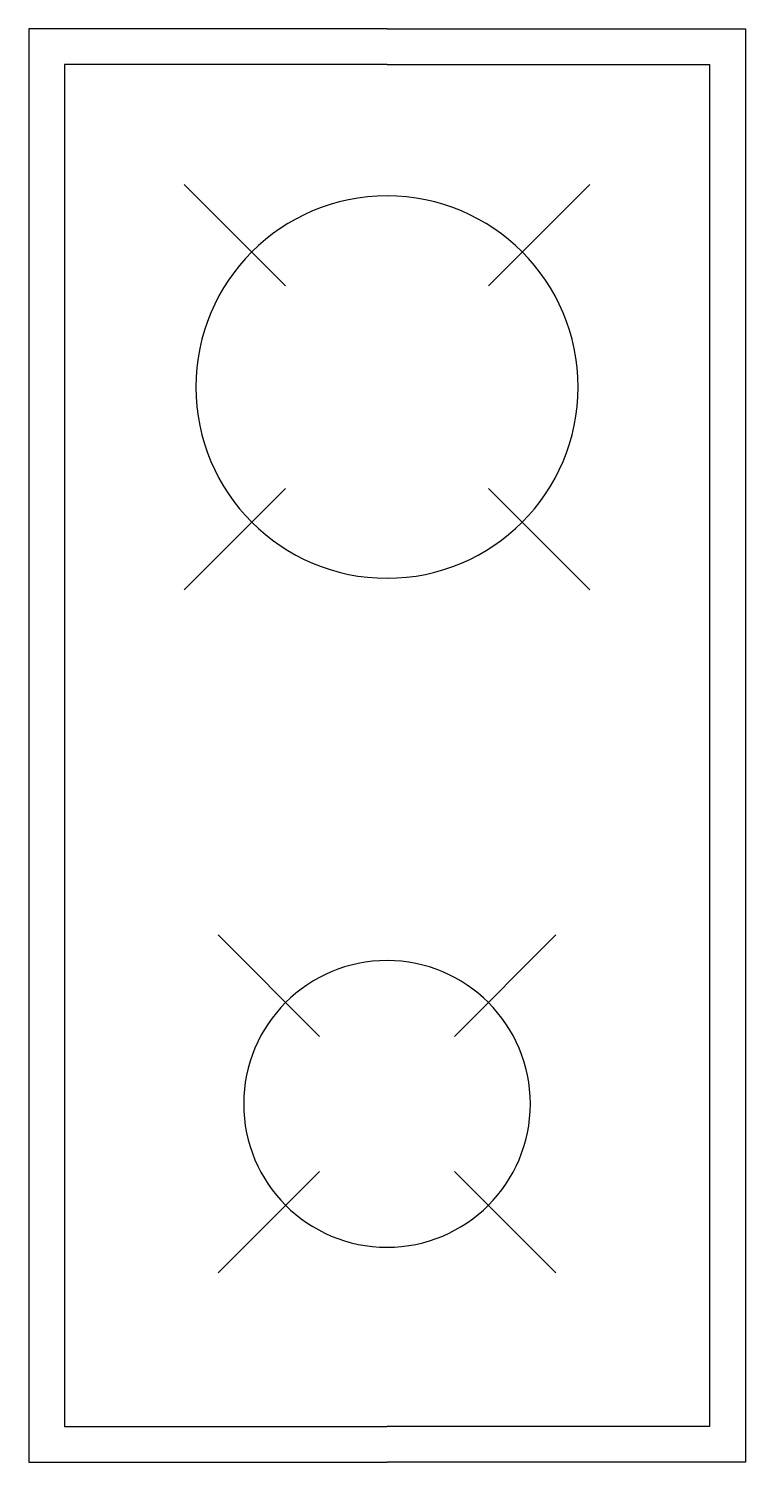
# Model space of a CAD drawing. Header units: millimetres. Extents: x 935 to 965, y 702 to 762.
import ezdxf

# ---------------------------------------------------------------- set-up
doc = ezdxf.new("R2010")
doc.units = ezdxf.units.MM

msp = doc.modelspace()

# ---------------------------------------------------------------- linework, layer by layer
for p, q in [((941.469, 755.453), (945.711, 751.211)), ((958.439, 755.453), (954.197, 751.211)), ((941.469, 738.483), (945.711, 742.725)), ((958.439, 738.483), (954.197, 742.725)), ((942.883, 724.039), (947.125, 719.796)), ((957.025, 724.039), (952.782, 719.796)), ((942.883, 709.897), (947.125, 714.14)), ((957.025, 709.897), (952.782, 714.14))]:
    msp.add_line(p, q)
for points in [[(949.954, 761.968), (934.954, 761.968), (934.954, 701.968), (949.954, 701.968)], [(949.954, 761.968), (964.954, 761.968), (964.954, 701.968), (949.954, 701.968)], [(949.954, 760.468), (936.454, 760.468), (936.454, 703.468), (949.954, 703.468)], [(949.954, 760.468), (963.454, 760.468), (963.454, 703.468), (949.954, 703.468)]]:
    msp.add_lwpolyline(points)
for centre, radius, start, end in [((949.954, 746.968), 8, 90, 270), ((949.954, 746.968), 8, 270, 90), ((949.954, 716.968), 6, 90, 270), ((949.954, 716.968), 6, 270, 90)]:
    msp.add_arc(centre, radius, start, end)

doc.saveas('drawing.dxf')
